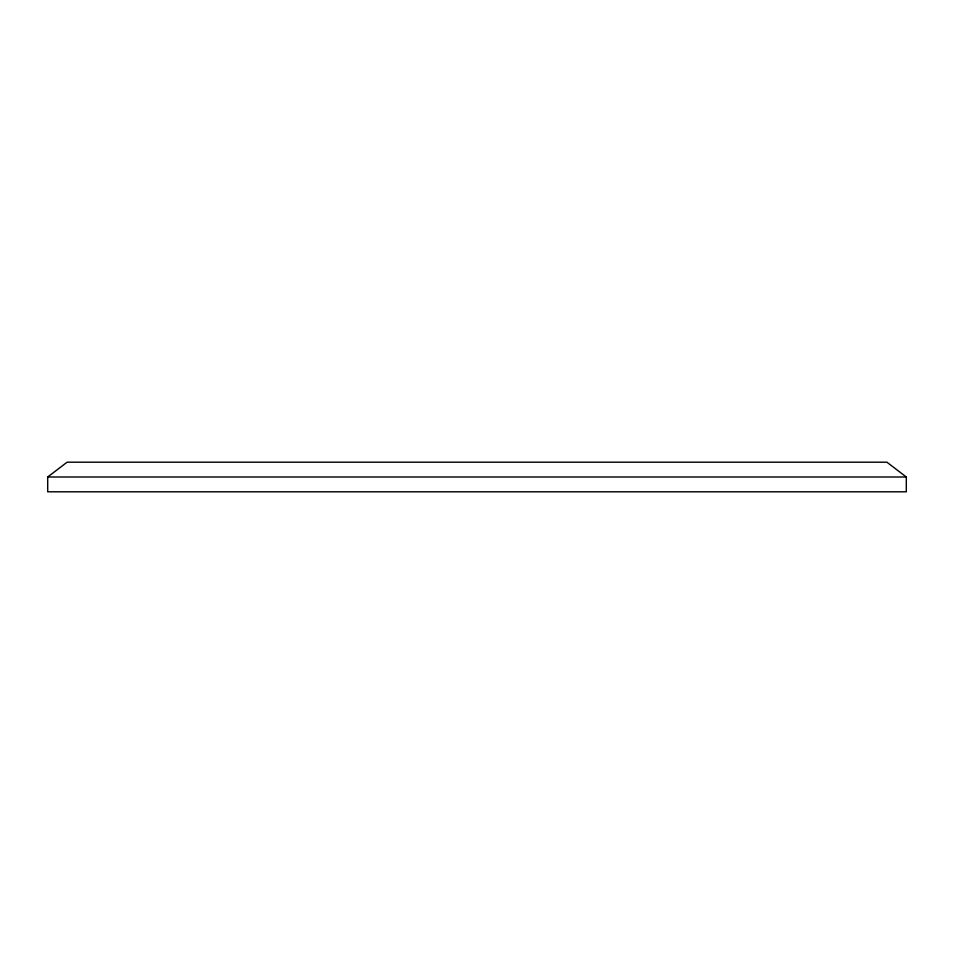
<?xml version="1.0" encoding="UTF-8"?>
<svg xmlns="http://www.w3.org/2000/svg" width="954" height="954" viewBox="0 0 954 954"><rect width="100%" height="100%" fill="white"/><g stroke="black" fill="none" stroke-linecap="round" stroke-linejoin="round"><path stroke-width="1.43" d="M47.7 477L67.09 462.201L886.91 462.201L906.3 477L906.3 491.799L47.7 491.799L47.7 477L906.3 477"/></g></svg>
